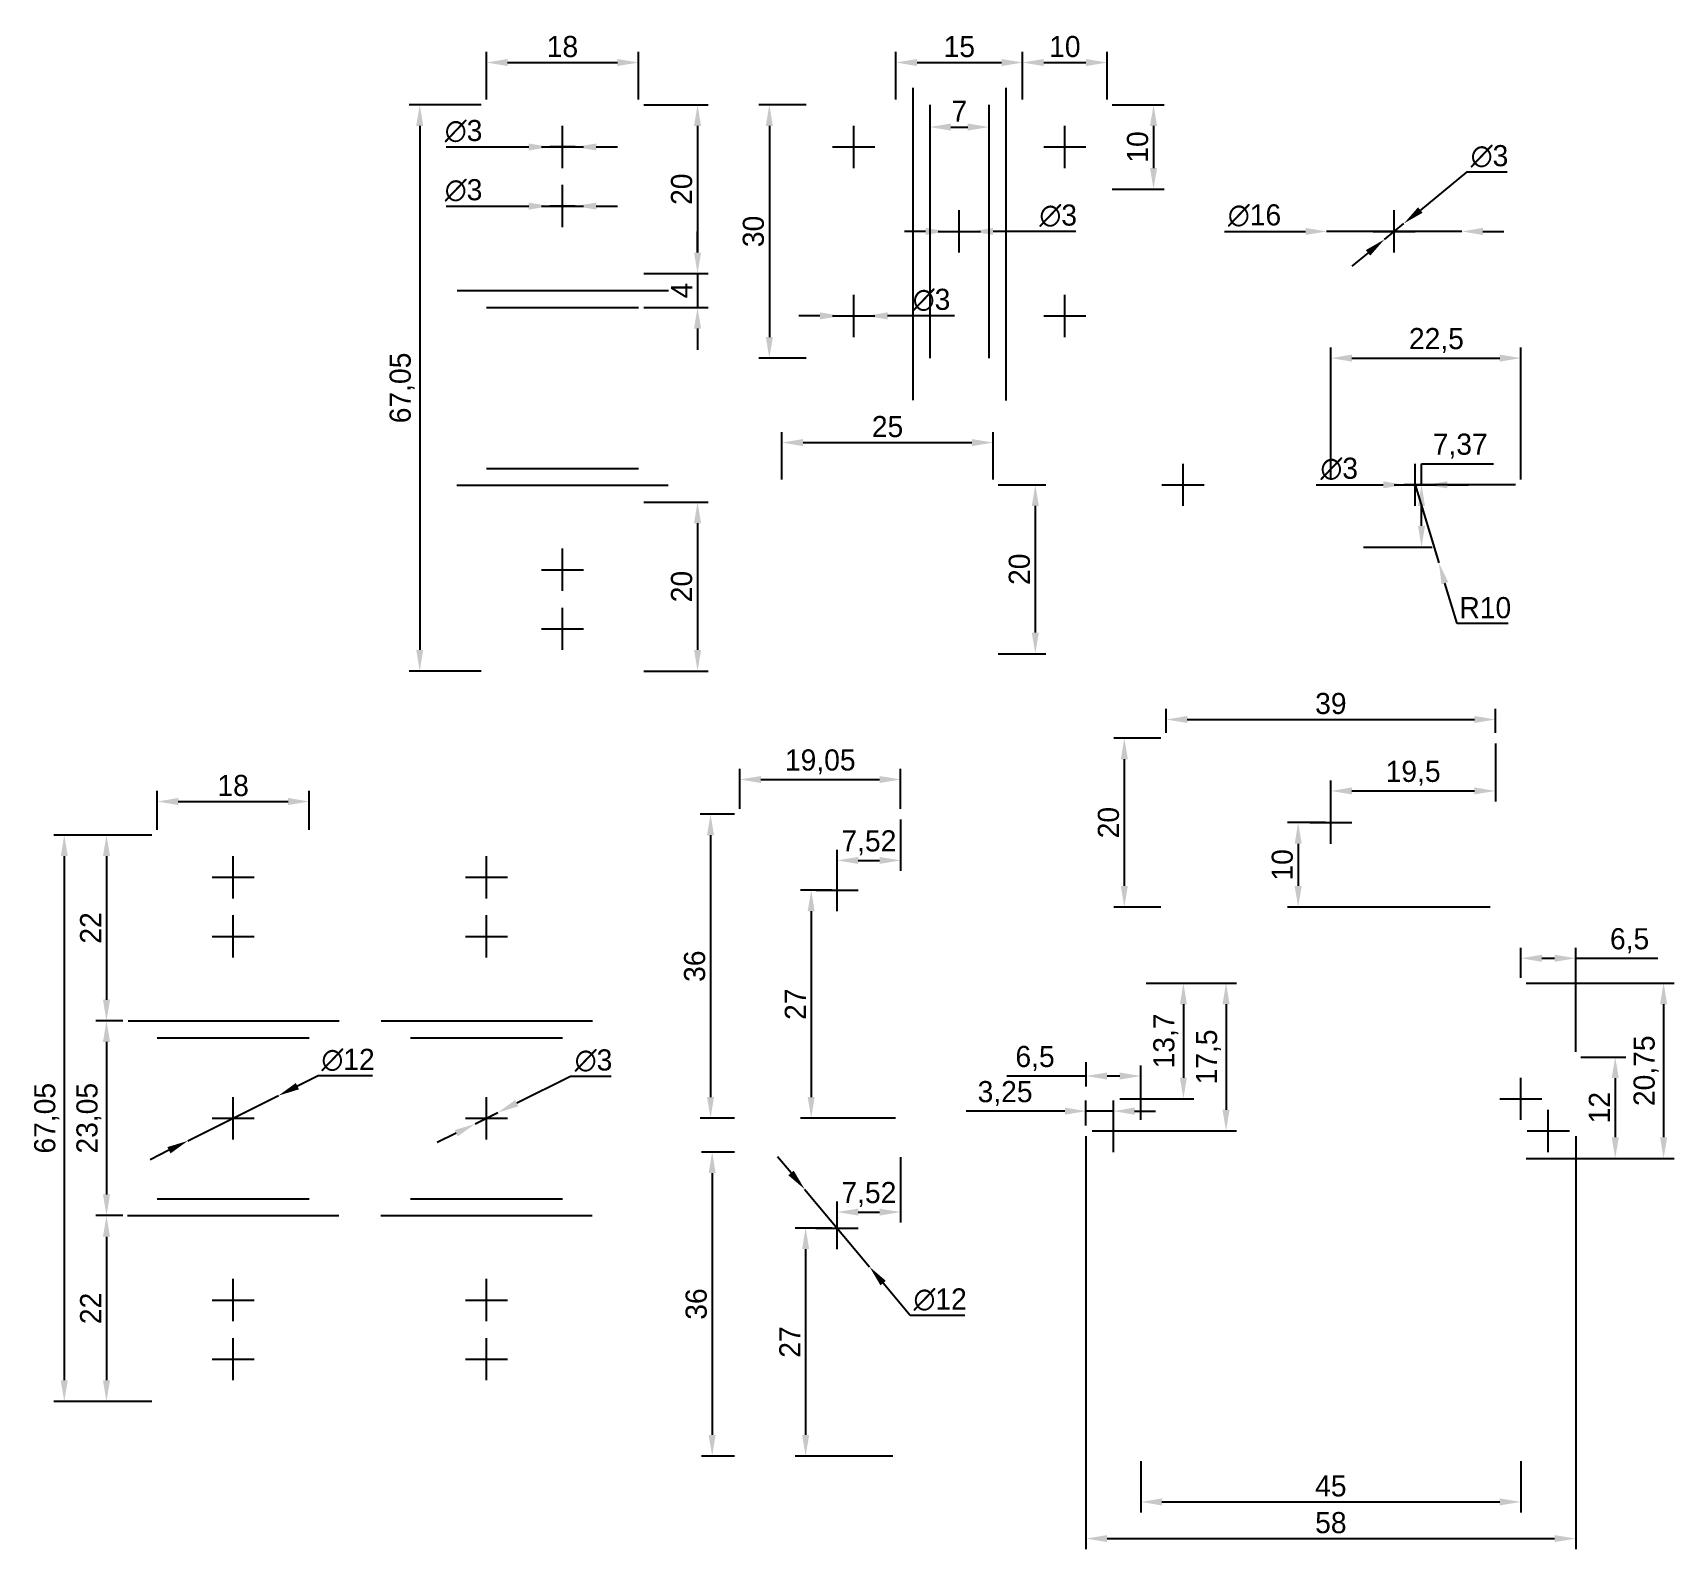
# Model space of a CAD drawing. Header units: millimetres. Extents: x 41 to 236, y 44 to 224.
import ezdxf

# ---------------------------------------------------------------- set-up
doc = ezdxf.new("R2010")
doc.units = ezdxf.units.MM
doc.layers.add('Dimention', color=253, linetype='Continuous')
doc.dimstyles.new('ISO-25', dxfattribs={"dimtxt": 2.5, "dimasz": 2.5, "dimexe": 1.25, "dimexo": 0.625, "dimtad": 1, "dimtoh": 1, "dimtxsty": 'Standard', "dimcen": 2.5, "dimadec": 0, "dimazin": 0, "dimtfac": 1, "dimtmove": 0, "dimatfit": 3, "dimfxl": 0, "dimarcsym": 0})

# ---------------------------------------------------------------- blocks, each defined once
blk = doc.blocks.new('*D24')
at = {"layer": 'Defpoints', "color": 0}
for p in [(158.5, 220), (143.5, 215), (158.5, 215)]:
    blk.add_point(p, dxfattribs=at)
at = {"layer": 'Dimention', "color": 0, "lineweight": -2}
for p, q in [((143.5, 215.62), (143.5, 221.25)), ((146, 220), (156, 220)), ((158.5, 215.62), (158.5, 221.25))]:
    blk.add_line(p, q, dxfattribs=at)
at = {"layer": 'Dimention', "color": 0}
for points in [[(146, 220.42), (146, 219.58), (143.5, 220)], [(156, 220.42), (156, 219.58), (158.5, 220)]]:
    blk.add_solid(points, dxfattribs=at)
at = {"layer": 'Dimention', "color": 0, "insert": (151, 221.88), "char_height": 2.5, "attachment_point": 5}
blk.add_mtext('15', dxfattribs=at)
blk = doc.blocks.new('*D25')
at = {"layer": 'Defpoints', "color": 0}
for p in [(168.5, 220), (158.5, 215), (168.5, 215)]:
    blk.add_point(p, dxfattribs=at)
at = {"layer": 'Dimention', "color": 0, "lineweight": -2}
for p, q in [((158.5, 215.62), (158.5, 221.25)), ((161, 220), (166, 220)), ((168.5, 215.62), (168.5, 221.25))]:
    blk.add_line(p, q, dxfattribs=at)
at = {"layer": 'Dimention', "color": 0}
for points in [[(161, 220.42), (161, 219.58), (158.5, 220)], [(166, 220.42), (166, 219.58), (168.5, 220)]]:
    blk.add_solid(points, dxfattribs=at)
at = {"layer": 'Dimention', "color": 0, "insert": (163.5, 221.88), "char_height": 2.5, "attachment_point": 5}
blk.add_mtext('10', dxfattribs=at)
blk = doc.blocks.new('*D26')
at = {"layer": 'Defpoints', "color": 0}
for p in [(168.5, 215), (168.5, 205), (174, 205)]:
    blk.add_point(p, dxfattribs=at)
at = {"layer": 'Dimention', "color": 0, "lineweight": -2}
for p, q in [((169.12, 215), (175.25, 215)), ((174, 212.5), (174, 207.5)), ((169.12, 205), (175.25, 205))]:
    blk.add_line(p, q, dxfattribs=at)
at = {"layer": 'Dimention', "color": 0}
for points in [[(173.58, 212.5), (174.42, 212.5), (174, 215)], [(173.58, 207.5), (174.42, 207.5), (174, 205)]]:
    blk.add_solid(points, dxfattribs=at)
at = {"layer": 'Dimention', "color": 0, "insert": (172.12, 210), "char_height": 2.5, "attachment_point": 5, "rotation": 90}
blk.add_mtext('10', dxfattribs=at)
blk = doc.blocks.new('*D27')
at = {"layer": 'Defpoints', "color": 0}
for p in [(149.5, 200), (152.5, 200)]:
    blk.add_point(p, dxfattribs=at)
at = {"layer": 'Dimention', "color": 0, "lineweight": -2}
for p, q in [((147, 200.01), (144.5, 200.01)), ((149.5, 200), (152.5, 200)), ((160, 199.99), (155, 199.99)), ((164.79, 199.99), (160, 199.99))]:
    blk.add_line(p, q, dxfattribs=at)
at = {"layer": 'Dimention', "color": 0}
for points in [[(147, 200.42), (147, 199.59), (149.5, 200)], [(155, 200.41), (155, 199.58), (152.5, 200)]]:
    blk.add_solid(points, dxfattribs=at)
at = {"layer": 'Dimention', "color": 0, "insert": (162.71, 201.86), "char_height": 2.5, "attachment_point": 5}
blk.add_mtext('∅3', dxfattribs=at)
blk = doc.blocks.new('*D29')
at = {"layer": 'Defpoints', "color": 0}
for p in [(155, 175), (130, 170), (155, 170)]:
    blk.add_point(p, dxfattribs=at)
at = {"layer": 'Dimention', "color": 0, "lineweight": -2}
for p, q in [((130, 170.62), (130, 176.25)), ((132.5, 175), (152.5, 175)), ((155, 170.62), (155, 176.25))]:
    blk.add_line(p, q, dxfattribs=at)
at = {"layer": 'Dimention', "color": 0}
for points in [[(132.5, 175.42), (132.5, 174.58), (130, 175)], [(152.5, 175.42), (152.5, 174.58), (155, 175)]]:
    blk.add_solid(points, dxfattribs=at)
at = {"layer": 'Dimention', "color": 0, "insert": (142.5, 176.88), "char_height": 2.5, "attachment_point": 5}
blk.add_mtext('25', dxfattribs=at)
blk = doc.blocks.new('*D30')
at = {"layer": 'Defpoints', "color": 0}
for p in [(155, 170), (155, 150), (160, 150)]:
    blk.add_point(p, dxfattribs=at)
at = {"layer": 'Dimention', "color": 0, "lineweight": -2}
for p, q in [((155.62, 170), (161.25, 170)), ((160, 167.5), (160, 152.5)), ((155.62, 150), (161.25, 150))]:
    blk.add_line(p, q, dxfattribs=at)
at = {"layer": 'Dimention', "color": 0}
for points in [[(159.58, 167.5), (160.42, 167.5), (160, 170)], [(159.58, 152.5), (160.42, 152.5), (160, 150)]]:
    blk.add_solid(points, dxfattribs=at)
at = {"layer": 'Dimention', "color": 0, "insert": (158.12, 160), "char_height": 2.5, "attachment_point": 5, "rotation": 90}
blk.add_mtext('20', dxfattribs=at)
blk = doc.blocks.new('*D31')
at = {"layer": 'Defpoints', "color": 0}
for p in [(205, 170, 3), (207.79, 160.75, 0.43)]:
    blk.add_point(p, dxfattribs=at)
at = {"layer": 'Dimention', "color": 0, "lineweight": -2}
for p, q in [((205, 170), (207.79, 160.75)), ((209.96, 153.57), (208.51, 158.35)), ((216, 153.57), (209.96, 153.57))]:
    blk.add_line(p, q, dxfattribs=at)
at = {"layer": 'Dimention', "color": 0}
blk.add_solid([(208.91, 158.47), (208.11, 158.23), (207.79, 160.75)], dxfattribs=at)
at = {"layer": 'Dimention', "color": 0, "insert": (213.29, 155.44), "char_height": 2.5, "attachment_point": 5}
blk.add_mtext('R10', dxfattribs=at)
blk = doc.blocks.new('*D32')
at = {"layer": 'Defpoints', "color": 0}
for p in [(203.7, 170, 2.26), (206.3, 170, 3.74)]:
    blk.add_point(p, dxfattribs=at)
at = {"layer": 'Dimention', "color": 0, "lineweight": -2}
for p, q in [((193.28, 170), (201.2, 170)), ((206.3, 170), (203.7, 170)), ((208.8, 170), (211.3, 170))]:
    blk.add_line(p, q, dxfattribs=at)
at = {"layer": 'Dimention', "color": 0}
for points in [[(201.2, 170.42), (201.2, 169.58), (203.7, 170)], [(208.8, 170.42), (208.8, 169.58), (206.3, 170)]]:
    blk.add_solid(points, dxfattribs=at)
at = {"layer": 'Dimention', "color": 0, "insert": (195.99, 171.88), "char_height": 2.5, "attachment_point": 5}
blk.add_mtext('∅3', dxfattribs=at)
blk = doc.blocks.new('*D33')
at = {"layer": 'Defpoints', "color": 0}
for p in [(217.5, 185), (195, 170), (217.5, 170)]:
    blk.add_point(p, dxfattribs=at)
at = {"layer": 'Dimention', "color": 0, "lineweight": -2}
for p, q in [((195, 170.62), (195, 186.25)), ((197.5, 185), (215, 185)), ((217.5, 170.62), (217.5, 186.25))]:
    blk.add_line(p, q, dxfattribs=at)
at = {"layer": 'Dimention', "color": 0}
for points in [[(197.5, 185.42), (197.5, 184.58), (195, 185)], [(215, 185.42), (215, 184.58), (217.5, 185)]]:
    blk.add_solid(points, dxfattribs=at)
at = {"layer": 'Dimention', "color": 0, "insert": (207.5, 187.08), "char_height": 2.5, "attachment_point": 5}
blk.add_mtext('22,5', dxfattribs=at)
blk = doc.blocks.new('*D34')
at = {"layer": 'Defpoints', "color": 0}
for p in [(205.74, 170), (217.5, 170, 5), (198.24, 162.63)]:
    blk.add_point(p, dxfattribs=at)
at = {"layer": 'Dimention', "color": 0, "lineweight": -2}
for p, q in [((205.74, 170), (205.74, 172.5)), ((205.74, 172.5), (214.28, 172.5)), ((216.88, 170), (204.49, 170)), ((205.74, 165.13), (205.74, 167.5)), ((198.86, 162.63), (206.99, 162.63))]:
    blk.add_line(p, q, dxfattribs=at)
at = {"layer": 'Dimention', "color": 0}
for points in [[(205.32, 167.5), (206.15, 167.5), (205.74, 170)], [(205.32, 165.13), (206.15, 165.13), (205.74, 162.63)]]:
    blk.add_solid(points, dxfattribs=at)
at = {"layer": 'Dimention', "color": 0, "insert": (210.32, 174.58), "char_height": 2.5, "attachment_point": 5}
blk.add_mtext('7,37', dxfattribs=at)
blk = doc.blocks.new('*D35')
at = {"layer": 'Defpoints', "color": 0}
for p in [(133.5, 215), (128.5, 185), (133.5, 185)]:
    blk.add_point(p, dxfattribs=at)
at = {"layer": 'Dimention', "color": 0, "lineweight": -2}
for p, q in [((132.88, 215), (127.25, 215)), ((128.5, 212.5), (128.5, 187.5)), ((132.88, 185), (127.25, 185))]:
    blk.add_line(p, q, dxfattribs=at)
at = {"layer": 'Dimention', "color": 0}
for points in [[(128.08, 212.5), (128.92, 212.5), (128.5, 215)], [(128.08, 187.5), (128.92, 187.5), (128.5, 185)]]:
    blk.add_solid(points, dxfattribs=at)
at = {"layer": 'Dimention', "color": 0, "insert": (126.62, 200), "char_height": 2.5, "attachment_point": 5, "rotation": 90}
blk.add_mtext('30', dxfattribs=at)
blk = doc.blocks.new('*D36')
at = {"layer": 'Defpoints', "color": 0}
for p in [(137, 190, 3), (140, 190, 3)]:
    blk.add_point(p, dxfattribs=at)
at = {"layer": 'Dimention', "color": 0, "lineweight": -2}
for p, q in [((134.5, 190), (132, 190)), ((137, 190), (140, 190)), ((150.42, 190), (142.5, 190))]:
    blk.add_line(p, q, dxfattribs=at)
at = {"layer": 'Dimention', "color": 0}
for points in [[(134.5, 190.42), (134.5, 189.58), (137, 190)], [(142.5, 190.42), (142.5, 189.58), (140, 190)]]:
    blk.add_solid(points, dxfattribs=at)
at = {"layer": 'Dimention', "color": 0, "insert": (147.71, 191.88), "char_height": 2.5, "attachment_point": 5}
blk.add_mtext('∅3', dxfattribs=at)
blk = doc.blocks.new('*D38')
at = {"layer": 'Defpoints', "color": 0}
for p in [(113, 220), (95, 215), (113, 215)]:
    blk.add_point(p, dxfattribs=at)
at = {"layer": 'Dimention', "color": 0, "lineweight": -2}
for p, q in [((95, 215.62), (95, 221.25)), ((97.5, 220), (110.5, 220)), ((113, 215.62), (113, 221.25))]:
    blk.add_line(p, q, dxfattribs=at)
at = {"layer": 'Dimention', "color": 0}
for points in [[(97.5, 220.42), (97.5, 219.58), (95, 220)], [(110.5, 220.42), (110.5, 219.58), (113, 220)]]:
    blk.add_solid(points, dxfattribs=at)
at = {"layer": 'Dimention', "color": 0, "insert": (104, 221.88), "char_height": 2.5, "attachment_point": 5}
blk.add_mtext('18', dxfattribs=at)
blk = doc.blocks.new('*D39')
at = {"layer": 'Defpoints', "color": 0}
for p in [(113, 215), (113, 195), (120, 195)]:
    blk.add_point(p, dxfattribs=at)
at = {"layer": 'Dimention', "color": 0, "lineweight": -2}
for p, q in [((113.62, 215), (121.25, 215)), ((120, 212.5), (120, 197.5)), ((113.62, 195), (121.25, 195))]:
    blk.add_line(p, q, dxfattribs=at)
at = {"layer": 'Dimention', "color": 0}
for points in [[(119.58, 212.5), (120.42, 212.5), (120, 215)], [(119.58, 197.5), (120.42, 197.5), (120, 195)]]:
    blk.add_solid(points, dxfattribs=at)
at = {"layer": 'Dimention', "color": 0, "insert": (118.12, 205), "char_height": 2.5, "attachment_point": 5, "rotation": 90}
blk.add_mtext('20', dxfattribs=at)
blk = doc.blocks.new('*D40')
at = {"layer": 'Defpoints', "color": 0}
for p in [(113, 167.95), (113, 147.95), (120, 147.95)]:
    blk.add_point(p, dxfattribs=at)
at = {"layer": 'Dimention', "color": 0, "lineweight": -2}
for p, q in [((113.62, 167.95), (121.25, 167.95)), ((120, 165.45), (120, 150.45)), ((113.62, 147.95), (121.25, 147.95))]:
    blk.add_line(p, q, dxfattribs=at)
at = {"layer": 'Dimention', "color": 0}
for points in [[(119.58, 165.45), (120.42, 165.45), (120, 167.95)], [(119.58, 150.45), (120.42, 150.45), (120, 147.95)]]:
    blk.add_solid(points, dxfattribs=at)
at = {"layer": 'Dimention', "color": 0, "insert": (118.12, 157.95), "char_height": 2.5, "attachment_point": 5, "rotation": 90}
blk.add_mtext('20', dxfattribs=at)
blk = doc.blocks.new('*D42')
at = {"layer": 'Defpoints', "color": 0}
for p in [(102.5, 210), (105.5, 210)]:
    blk.add_point(p, dxfattribs=at)
at = {"layer": 'Dimention', "color": 0, "lineweight": -2}
for p, q in [((90.21, 210), (95, 210)), ((95, 210), (100, 210)), ((105.5, 210), (102.5, 210)), ((108, 210), (110.5, 210))]:
    blk.add_line(p, q, dxfattribs=at)
at = {"layer": 'Dimention', "color": 0}
for points in [[(100, 210.41), (100, 209.58), (102.5, 210)], [(108, 210.42), (108, 209.59), (105.5, 210)]]:
    blk.add_solid(points, dxfattribs=at)
at = {"layer": 'Dimention', "color": 0, "insert": (92.29, 211.87), "char_height": 2.5, "attachment_point": 5}
blk.add_mtext('∅3', dxfattribs=at)
blk = doc.blocks.new('*D43')
at = {"layer": 'Defpoints', "color": 0}
for p in [(102.5, 203), (105.5, 203)]:
    blk.add_point(p, dxfattribs=at)
at = {"layer": 'Dimention', "color": 0, "lineweight": -2}
for p, q in [((90.21, 202.99), (95, 202.99)), ((95, 202.99), (100, 202.99)), ((105.5, 203), (102.5, 203)), ((108, 203.01), (110.5, 203.01))]:
    blk.add_line(p, q, dxfattribs=at)
at = {"layer": 'Dimention', "color": 0}
for points in [[(100, 203.41), (100, 202.58), (102.5, 203)], [(108, 203.42), (108, 202.59), (105.5, 203)]]:
    blk.add_solid(points, dxfattribs=at)
at = {"layer": 'Dimention', "color": 0, "insert": (92.29, 204.86), "char_height": 2.5, "attachment_point": 5}
blk.add_mtext('∅3', dxfattribs=at)
blk = doc.blocks.new('*D44')
at = {"layer": 'Defpoints', "color": 0}
for p in [(113, 195), (113, 191), (120, 191)]:
    blk.add_point(p, dxfattribs=at)
at = {"layer": 'Dimention', "color": 0, "lineweight": -2}
for p, q in [((120, 197.5), (120, 200)), ((113.62, 195), (121.25, 195)), ((120, 195), (120, 191)), ((113.62, 191), (121.25, 191)), ((120, 188.5), (120, 186))]:
    blk.add_line(p, q, dxfattribs=at)
at = {"layer": 'Dimention', "color": 0}
for points in [[(119.58, 197.5), (120.42, 197.5), (120, 195)], [(119.58, 188.5), (120.42, 188.5), (120, 191)]]:
    blk.add_solid(points, dxfattribs=at)
at = {"layer": 'Dimention', "color": 0, "insert": (118.12, 193), "char_height": 2.5, "attachment_point": 5, "rotation": 90}
blk.add_mtext('4', dxfattribs=at)
blk = doc.blocks.new('*D45')
at = {"layer": 'Defpoints', "color": 0}
for p in [(147.5, 215.01), (154.5, 214.99), (154.5, 212.36)]:
    blk.add_point(p, dxfattribs=at)
at = {"layer": 'Dimention', "color": 0, "lineweight": -2}
for p, q in [((147.5, 214.38), (147.5, 211.11)), ((154.5, 214.37), (154.5, 211.11)), ((150, 212.36), (152, 212.36))]:
    blk.add_line(p, q, dxfattribs=at)
at = {"layer": 'Dimention', "color": 0}
for points in [[(150, 212.78), (150, 211.94), (147.5, 212.36)], [(152, 212.78), (152, 211.94), (154.5, 212.36)]]:
    blk.add_solid(points, dxfattribs=at)
at = {"layer": 'Dimention', "color": 0, "insert": (151, 214.23), "char_height": 2.5, "attachment_point": 5}
blk.add_mtext('7', dxfattribs=at)
blk = doc.blocks.new('*D81')
at = {"layer": 'Defpoints', "color": 0}
for p in [(194.5, 200, 3), (210.5, 200, 3)]:
    blk.add_point(p, dxfattribs=at)
at = {"layer": 'Dimention', "color": 0, "lineweight": -2}
for p, q in [((182.42, 200), (192, 200)), ((210.5, 200), (194.5, 200)), ((213, 200), (215.5, 200))]:
    blk.add_line(p, q, dxfattribs=at)
at = {"layer": 'Dimention', "color": 0}
for points in [[(192, 200.42), (192, 199.58), (194.5, 200)], [(213, 200.42), (213, 199.58), (210.5, 200)]]:
    blk.add_solid(points, dxfattribs=at)
at = {"layer": 'Dimention', "color": 0, "insert": (185.96, 201.88), "char_height": 2.5, "attachment_point": 5}
blk.add_mtext('∅16', dxfattribs=at)
blk = doc.blocks.new('*D82')
at = {"layer": 'Defpoints', "color": 0}
for p in [(203.66, 200.95), (201.34, 199.05)]:
    blk.add_point(p, dxfattribs=at)
at = {"layer": 'Dimention', "color": 0, "lineweight": -2}
for p, q in [((211.08, 207.02), (205.6, 202.53)), ((215.87, 207.02), (211.08, 207.02)), ((201.34, 199.05), (203.66, 200.95)), ((199.4, 197.47), (197.47, 195.88))]:
    blk.add_line(p, q, dxfattribs=at)
at = {"layer": 'Dimention', "color": 0}
for points in [[(205.33, 202.86), (205.86, 202.21), (203.66, 200.95)], [(199.14, 197.79), (199.67, 197.14), (201.34, 199.05)]]:
    blk.add_solid(points, dxfattribs=at)
at = {"layer": 'Dimention', "color": 0, "insert": (213.79, 208.89), "char_height": 2.5, "attachment_point": 5}
blk.add_mtext('∅3', dxfattribs=at)
blk = doc.blocks.new('*D83')
at = {"layer": 'Defpoints', "color": 0}
for p in [(125, 131), (121.54, 95), (125, 95)]:
    blk.add_point(p, dxfattribs=at)
at = {"layer": 'Dimention', "color": 0, "lineweight": -2}
for p, q in [((124.38, 131), (120.29, 131)), ((121.54, 128.5), (121.54, 97.5)), ((124.38, 95), (120.29, 95))]:
    blk.add_line(p, q, dxfattribs=at)
at = {"layer": 'Dimention', "color": 0}
for points in [[(121.12, 128.5), (121.95, 128.5), (121.54, 131)], [(121.12, 97.5), (121.95, 97.5), (121.54, 95)]]:
    blk.add_solid(points, dxfattribs=at)
at = {"layer": 'Dimention', "color": 0, "insert": (119.66, 113), "char_height": 2.5, "attachment_point": 5, "rotation": 90}
blk.add_mtext('36', dxfattribs=at)
blk = doc.blocks.new('*D84')
at = {"layer": 'Defpoints', "color": 0}
for p in [(144.05, 135.11), (125, 131), (144.05, 131)]:
    blk.add_point(p, dxfattribs=at)
at = {"layer": 'Dimention', "color": 0, "lineweight": -2}
for p, q in [((125, 131.62), (125, 136.36)), ((144.05, 131.62), (144.05, 136.36)), ((127.5, 135.11), (141.55, 135.11))]:
    blk.add_line(p, q, dxfattribs=at)
at = {"layer": 'Dimention', "color": 0}
for points in [[(127.5, 135.52), (127.5, 134.69), (125, 135.11)], [(141.55, 135.52), (141.55, 134.69), (144.05, 135.11)]]:
    blk.add_solid(points, dxfattribs=at)
at = {"layer": 'Dimention', "color": 0, "insert": (134.53, 137.19), "char_height": 2.5, "attachment_point": 5}
blk.add_mtext('19,05', dxfattribs=at)
blk = doc.blocks.new('*D85')
at = {"layer": 'Defpoints', "color": 0}
for p in [(144.05, 131), (144.05, 125.53), (136.53, 122)]:
    blk.add_point(p, dxfattribs=at)
at = {"layer": 'Dimention', "color": 0, "lineweight": -2}
for p, q in [((144.05, 130.37), (144.05, 124.28)), ((136.53, 122.62), (136.53, 126.78)), ((139.03, 125.53), (141.55, 125.53))]:
    blk.add_line(p, q, dxfattribs=at)
at = {"layer": 'Dimention', "color": 0}
for points in [[(139.03, 125.94), (139.03, 125.11), (136.53, 125.53)], [(141.55, 125.94), (141.55, 125.11), (144.05, 125.53)]]:
    blk.add_solid(points, dxfattribs=at)
at = {"layer": 'Dimention', "color": 0, "insert": (140.29, 127.61), "char_height": 2.5, "attachment_point": 5}
blk.add_mtext('7,52', dxfattribs=at)
blk = doc.blocks.new('*D86')
at = {"layer": 'Defpoints', "color": 0}
for p in [(136.53, 122), (133.46, 95), (144.05, 95)]:
    blk.add_point(p, dxfattribs=at)
at = {"layer": 'Dimention', "color": 0, "lineweight": -2}
for p, q in [((135.9, 122), (132.21, 122)), ((133.46, 119.5), (133.46, 97.5)), ((143.43, 95), (132.21, 95))]:
    blk.add_line(p, q, dxfattribs=at)
at = {"layer": 'Dimention', "color": 0}
for points in [[(133.04, 119.5), (133.87, 119.5), (133.46, 122)], [(133.04, 97.5), (133.87, 97.5), (133.46, 95)]]:
    blk.add_solid(points, dxfattribs=at)
at = {"layer": 'Dimention', "color": 0, "insert": (131.58, 108.5), "char_height": 2.5, "attachment_point": 5, "rotation": 90}
blk.add_mtext('27', dxfattribs=at)
blk = doc.blocks.new('*D87')
at = {"layer": 'Defpoints', "color": 0}
for p in [(125, 91), (121.73, 55), (125, 55)]:
    blk.add_point(p, dxfattribs=at)
at = {"layer": 'Dimention', "color": 0, "lineweight": -2}
for p, q in [((124.38, 91), (120.48, 91)), ((121.73, 88.5), (121.73, 57.5)), ((124.38, 55), (120.48, 55))]:
    blk.add_line(p, q, dxfattribs=at)
at = {"layer": 'Dimention', "color": 0}
for points in [[(121.31, 88.5), (122.14, 88.5), (121.73, 91)], [(121.31, 57.5), (122.14, 57.5), (121.73, 55)]]:
    blk.add_solid(points, dxfattribs=at)
at = {"layer": 'Dimention', "color": 0, "insert": (119.85, 73), "char_height": 2.5, "attachment_point": 5, "rotation": 90}
blk.add_mtext('36', dxfattribs=at)
blk = doc.blocks.new('*D89')
at = {"layer": 'Defpoints', "color": 0}
for p in [(144.05, 91), (144.05, 83.89), (136.53, 82)]:
    blk.add_point(p, dxfattribs=at)
at = {"layer": 'Dimention', "color": 0, "lineweight": -2}
for p, q in [((144.05, 90.38), (144.05, 82.64)), ((136.53, 82.62), (136.53, 85.14)), ((139.03, 83.89), (141.55, 83.89))]:
    blk.add_line(p, q, dxfattribs=at)
at = {"layer": 'Dimention', "color": 0}
for points in [[(139.03, 84.3), (139.03, 83.47), (136.53, 83.89)], [(141.55, 84.3), (141.55, 83.47), (144.05, 83.89)]]:
    blk.add_solid(points, dxfattribs=at)
at = {"layer": 'Dimention', "color": 0, "insert": (140.29, 85.97), "char_height": 2.5, "attachment_point": 5}
blk.add_mtext('7,52', dxfattribs=at)
blk = doc.blocks.new('*D90')
at = {"layer": 'Defpoints', "color": 0}
for p in [(136.53, 82), (132.8, 55), (143.76, 55)]:
    blk.add_point(p, dxfattribs=at)
at = {"layer": 'Dimention', "color": 0, "lineweight": -2}
for p, q in [((135.9, 82), (131.55, 82)), ((132.8, 79.5), (132.8, 57.5)), ((143.13, 55), (131.55, 55))]:
    blk.add_line(p, q, dxfattribs=at)
at = {"layer": 'Dimention', "color": 0}
for points in [[(132.38, 79.5), (133.22, 79.5), (132.8, 82)], [(132.38, 57.5), (133.22, 57.5), (132.8, 55)]]:
    blk.add_solid(points, dxfattribs=at)
at = {"layer": 'Dimention', "color": 0, "insert": (130.93, 68.5), "char_height": 2.5, "attachment_point": 5, "rotation": 90}
blk.add_mtext('27', dxfattribs=at)
blk = doc.blocks.new('*D91')
at = {"layer": 'Defpoints', "color": 0}
for p in [(175.5, 140), (170.54, 120), (175.5, 120)]:
    blk.add_point(p, dxfattribs=at)
at = {"layer": 'Dimention', "color": 0, "lineweight": -2}
for p, q in [((174.88, 140), (169.29, 140)), ((170.54, 137.5), (170.54, 122.5)), ((174.88, 120), (169.29, 120))]:
    blk.add_line(p, q, dxfattribs=at)
at = {"layer": 'Dimention', "color": 0}
for points in [[(170.12, 137.5), (170.96, 137.5), (170.54, 140)], [(170.12, 122.5), (170.96, 122.5), (170.54, 120)]]:
    blk.add_solid(points, dxfattribs=at)
at = {"layer": 'Dimention', "color": 0, "insert": (168.67, 130), "char_height": 2.5, "attachment_point": 5, "rotation": 90}
blk.add_mtext('20', dxfattribs=at)
blk = doc.blocks.new('*D92')
at = {"layer": 'Defpoints', "color": 0}
for p in [(214.5, 142.21), (175.5, 140), (214.5, 140)]:
    blk.add_point(p, dxfattribs=at)
at = {"layer": 'Dimention', "color": 0, "lineweight": -2}
for p, q in [((175.5, 140.62), (175.5, 143.46)), ((178, 142.21), (212, 142.21)), ((214.5, 140.62), (214.5, 143.46))]:
    blk.add_line(p, q, dxfattribs=at)
at = {"layer": 'Dimention', "color": 0}
for points in [[(178, 142.63), (178, 141.8), (175.5, 142.21)], [(212, 142.63), (212, 141.8), (214.5, 142.21)]]:
    blk.add_solid(points, dxfattribs=at)
at = {"layer": 'Dimention', "color": 0, "insert": (195, 144.09), "char_height": 2.5, "attachment_point": 5}
blk.add_mtext('39', dxfattribs=at)
blk = doc.blocks.new('*D93')
at = {"layer": 'Defpoints', "color": 0}
for p in [(214.5, 140), (214.5, 133.75), (195, 130)]:
    blk.add_point(p, dxfattribs=at)
at = {"layer": 'Dimention', "color": 0, "lineweight": -2}
for p, q in [((214.5, 139.38), (214.5, 132.5)), ((195, 130.62), (195, 135)), ((197.5, 133.75), (212, 133.75))]:
    blk.add_line(p, q, dxfattribs=at)
at = {"layer": 'Dimention', "color": 0}
for points in [[(197.5, 134.17), (197.5, 133.34), (195, 133.75)], [(212, 134.17), (212, 133.34), (214.5, 133.75)]]:
    blk.add_solid(points, dxfattribs=at)
at = {"layer": 'Dimention', "color": 0, "insert": (204.75, 135.84), "char_height": 2.5, "attachment_point": 5}
blk.add_mtext('19,5', dxfattribs=at)
blk = doc.blocks.new('*D94')
at = {"layer": 'Defpoints', "color": 0}
for p in [(195, 130), (191.13, 120), (214.5, 120)]:
    blk.add_point(p, dxfattribs=at)
at = {"layer": 'Dimention', "color": 0, "lineweight": -2}
for p, q in [((194.38, 130), (189.88, 130)), ((191.13, 127.5), (191.13, 122.5)), ((213.88, 120), (189.88, 120))]:
    blk.add_line(p, q, dxfattribs=at)
at = {"layer": 'Dimention', "color": 0}
for points in [[(190.71, 127.5), (191.55, 127.5), (191.13, 130)], [(190.71, 122.5), (191.55, 122.5), (191.13, 120)]]:
    blk.add_solid(points, dxfattribs=at)
at = {"layer": 'Dimention', "color": 0, "insert": (189.26, 125), "char_height": 2.5, "attachment_point": 5, "rotation": 90}
blk.add_mtext('10', dxfattribs=at)
blk = doc.blocks.new('*D95')
at = {"layer": 'Defpoints', "color": 0}
for p in [(166, 93.5), (224, 93.5), (224, 45.23)]:
    blk.add_point(p, dxfattribs=at)
at = {"layer": 'Dimention', "color": 0, "lineweight": -2}
for p, q in [((166, 92.88), (166, 43.98)), ((224, 92.88), (224, 43.98)), ((168.5, 45.23), (221.5, 45.23))]:
    blk.add_line(p, q, dxfattribs=at)
at = {"layer": 'Dimention', "color": 0}
for points in [[(168.5, 45.64), (168.5, 44.81), (166, 45.23)], [(221.5, 45.64), (221.5, 44.81), (224, 45.23)]]:
    blk.add_solid(points, dxfattribs=at)
at = {"layer": 'Dimention', "color": 0, "insert": (195, 47.1), "char_height": 2.5, "attachment_point": 5}
blk.add_mtext('58', dxfattribs=at)
blk = doc.blocks.new('*D96')
at = {"layer": 'Defpoints', "color": 0}
for p in [(172.5, 55), (217.5, 55), (217.5, 49.57)]:
    blk.add_point(p, dxfattribs=at)
at = {"layer": 'Dimention', "color": 0, "lineweight": -2}
for p, q in [((172.5, 54.38), (172.5, 48.32)), ((217.5, 54.38), (217.5, 48.32)), ((175, 49.57), (215, 49.57))]:
    blk.add_line(p, q, dxfattribs=at)
at = {"layer": 'Dimention', "color": 0}
for points in [[(175, 49.99), (175, 49.15), (172.5, 49.57)], [(215, 49.99), (215, 49.15), (217.5, 49.57)]]:
    blk.add_solid(points, dxfattribs=at)
at = {"layer": 'Dimention', "color": 0, "insert": (195, 51.45), "char_height": 2.5, "attachment_point": 5}
blk.add_mtext('45', dxfattribs=at)
blk = doc.blocks.new('*D97')
at = {"layer": 'Defpoints', "color": 0}
for p in [(217.5, 111), (217.5, 90.25), (234.41, 90.25)]:
    blk.add_point(p, dxfattribs=at)
at = {"layer": 'Dimention', "color": 0, "lineweight": -2}
for p, q in [((218.12, 111), (235.66, 111)), ((234.41, 108.5), (234.41, 92.75)), ((218.12, 90.25), (235.66, 90.25))]:
    blk.add_line(p, q, dxfattribs=at)
at = {"layer": 'Dimention', "color": 0}
for points in [[(233.99, 108.5), (234.83, 108.5), (234.41, 111)], [(233.99, 92.75), (234.83, 92.75), (234.41, 90.25)]]:
    blk.add_solid(points, dxfattribs=at)
at = {"layer": 'Dimention', "color": 0, "insert": (232.33, 100.62), "char_height": 2.5, "attachment_point": 5, "rotation": 90}
blk.add_mtext('20,75', dxfattribs=at)
blk = doc.blocks.new('*D98')
at = {"layer": 'Defpoints', "color": 0}
for p in [(224, 102.25), (217.5, 90.25), (228.68, 90.25)]:
    blk.add_point(p, dxfattribs=at)
at = {"layer": 'Dimention', "color": 0, "lineweight": -2}
for p, q in [((224.62, 102.25), (229.93, 102.25)), ((228.68, 99.75), (228.68, 92.75)), ((218.12, 90.25), (229.93, 90.25))]:
    blk.add_line(p, q, dxfattribs=at)
at = {"layer": 'Dimention', "color": 0}
for points in [[(228.26, 99.75), (229.1, 99.75), (228.68, 102.25)], [(228.26, 92.75), (229.1, 92.75), (228.68, 90.25)]]:
    blk.add_solid(points, dxfattribs=at)
at = {"layer": 'Dimention', "color": 0, "insert": (226.8, 96.25), "char_height": 2.5, "attachment_point": 5, "rotation": 90}
blk.add_mtext('12', dxfattribs=at)
blk = doc.blocks.new('*D99')
at = {"layer": 'Defpoints', "color": 0}
for p in [(172.5, 111), (172.5, 97.3), (177.54, 97.3)]:
    blk.add_point(p, dxfattribs=at)
at = {"layer": 'Dimention', "color": 0, "lineweight": -2}
for p, q in [((173.12, 111), (178.79, 111)), ((177.54, 108.5), (177.54, 99.8)), ((173.12, 97.3), (178.79, 97.3))]:
    blk.add_line(p, q, dxfattribs=at)
at = {"layer": 'Dimention', "color": 0}
for points in [[(177.12, 108.5), (177.95, 108.5), (177.54, 111)], [(177.12, 99.8), (177.95, 99.8), (177.54, 97.3)]]:
    blk.add_solid(points, dxfattribs=at)
at = {"layer": 'Dimention', "color": 0, "insert": (175.45, 104.15), "char_height": 2.5, "attachment_point": 5, "rotation": 90}
blk.add_mtext('13,7', dxfattribs=at)
blk = doc.blocks.new('*D100')
at = {"layer": 'Defpoints', "color": 0}
for p in [(172.5, 111), (169.25, 93.5), (182.59, 93.5)]:
    blk.add_point(p, dxfattribs=at)
at = {"layer": 'Dimention', "color": 0, "lineweight": -2}
for p, q in [((173.12, 111), (183.84, 111)), ((182.59, 108.5), (182.59, 96)), ((169.88, 93.5), (183.84, 93.5))]:
    blk.add_line(p, q, dxfattribs=at)
at = {"layer": 'Dimention', "color": 0}
for points in [[(182.17, 108.5), (183.01, 108.5), (182.59, 111)], [(182.17, 96), (183.01, 96), (182.59, 93.5)]]:
    blk.add_solid(points, dxfattribs=at)
at = {"layer": 'Dimention', "color": 0, "insert": (180.51, 102.25), "char_height": 2.5, "attachment_point": 5, "rotation": 90}
blk.add_mtext('17,5', dxfattribs=at)
blk = doc.blocks.new('*D101')
at = {"layer": 'Defpoints', "color": 0}
for p in [(166, 102.25), (166, 100), (172.5, 97.3)]:
    blk.add_point(p, dxfattribs=at)
at = {"layer": 'Dimention', "color": 0, "lineweight": -2}
for p, q in [((166, 101.62), (166, 98.75)), ((172.5, 97.92), (172.5, 101.25)), ((166, 100), (156.63, 100)), ((170, 100), (168.5, 100))]:
    blk.add_line(p, q, dxfattribs=at)
at = {"layer": 'Dimention', "color": 0}
for points in [[(168.5, 100.41), (168.5, 99.58), (166, 100)], [(170, 100.41), (170, 99.58), (172.5, 100)]]:
    blk.add_solid(points, dxfattribs=at)
at = {"layer": 'Dimention', "color": 0, "insert": (159.97, 102.08), "char_height": 2.5, "attachment_point": 5}
blk.add_mtext('6,5', dxfattribs=at)
blk = doc.blocks.new('*D102')
at = {"layer": 'Defpoints', "color": 0}
for p in [(166, 95.84), (166, 93.5), (169.25, 93.5)]:
    blk.add_point(p, dxfattribs=at)
at = {"layer": 'Dimention', "color": 0, "lineweight": -2}
for p, q in [((163.5, 95.84), (151.83, 95.84)), ((166, 94.12), (166, 97.09)), ((169.25, 95.84), (166, 95.84)), ((169.25, 94.12), (169.25, 97.09)), ((171.75, 95.84), (174.25, 95.84))]:
    blk.add_line(p, q, dxfattribs=at)
at = {"layer": 'Dimention', "color": 0}
for points in [[(163.5, 96.26), (163.5, 95.42), (166, 95.84)], [(171.75, 96.26), (171.75, 95.42), (169.25, 95.84)]]:
    blk.add_solid(points, dxfattribs=at)
at = {"layer": 'Dimention', "color": 0, "insert": (156.42, 97.92), "char_height": 2.5, "attachment_point": 5}
blk.add_mtext('3,25', dxfattribs=at)
blk = doc.blocks.new('*D103')
at = {"layer": 'Defpoints', "color": 0}
for p in [(217.5, 113.94), (217.5, 111), (224, 102.25)]:
    blk.add_point(p, dxfattribs=at)
at = {"layer": 'Dimention', "color": 0, "lineweight": -2}
for p, q in [((217.5, 111.62), (217.5, 115.19)), ((224, 102.88), (224, 115.19)), ((220, 113.94), (221.5, 113.94)), ((224, 113.94), (233.71, 113.94))]:
    blk.add_line(p, q, dxfattribs=at)
at = {"layer": 'Dimention', "color": 0}
for points in [[(220, 114.36), (220, 113.52), (217.5, 113.94)], [(221.5, 114.36), (221.5, 113.52), (224, 113.94)]]:
    blk.add_solid(points, dxfattribs=at)
at = {"layer": 'Dimention', "color": 0, "insert": (230.38, 116.02), "char_height": 2.5, "attachment_point": 5}
blk.add_mtext('6,5', dxfattribs=at)
blk = doc.blocks.new('*D111')
at = {"layer": 'Defpoints', "color": 0}
for p in [(132.68, 86.6), (140.37, 77.4)]:
    blk.add_point(p, dxfattribs=at)
at = {"layer": 'Dimention', "color": 0, "lineweight": -2}
for p, q in [((131.07, 88.52), (129.47, 90.44)), ((132.68, 86.6), (140.37, 77.4)), ((145.18, 71.64), (141.98, 75.48)), ((151.64, 71.64), (145.18, 71.64))]:
    blk.add_line(p, q, dxfattribs=at)
at = {"layer": 'Dimention', "color": 0}
for points in [[(131.39, 88.79), (130.75, 88.25), (132.68, 86.6)], [(142.3, 75.75), (141.66, 75.21), (140.37, 77.4)]]:
    blk.add_solid(points, dxfattribs=at)
at = {"layer": 'Dimention', "color": 0, "insert": (148.73, 73.52), "char_height": 2.5, "attachment_point": 5}
blk.add_mtext('∅12', dxfattribs=at)
blk = doc.blocks.new('*D112')
at = {"layer": 'Defpoints', "color": 0}
for p in [(95, 215), (87.1, 147.95), (95, 147.95)]:
    blk.add_point(p, dxfattribs=at)
at = {"layer": 'Dimention', "color": 0, "lineweight": -2}
for p, q in [((94.38, 215), (85.85, 215)), ((87.1, 212.5), (87.1, 150.45)), ((94.38, 147.95), (85.85, 147.95))]:
    blk.add_line(p, q, dxfattribs=at)
at = {"layer": 'Dimention', "color": 0}
for points in [[(86.68, 212.5), (87.51, 212.5), (87.1, 215)], [(86.68, 150.45), (87.51, 150.45), (87.1, 147.95)]]:
    blk.add_solid(points, dxfattribs=at)
at = {"layer": 'Dimention', "color": 0, "insert": (85.01, 181.47), "char_height": 2.5, "attachment_point": 5, "rotation": 90}
blk.add_mtext('67,05', dxfattribs=at)
blk = doc.blocks.new('*D113')
at = {"layer": 'Defpoints', "color": 0}
for p in [(56, 128.53), (45, 61.47), (56, 61.47)]:
    blk.add_point(p, dxfattribs=at)
at = {"layer": 'Dimention', "color": 0, "lineweight": -2}
for p, q in [((55.38, 128.53), (43.75, 128.53)), ((45, 126.03), (45, 63.98)), ((55.38, 61.47), (43.75, 61.47))]:
    blk.add_line(p, q, dxfattribs=at)
at = {"layer": 'Dimention', "color": 0}
for points in [[(44.58, 126.03), (45.42, 126.03), (45, 128.53)], [(44.58, 63.98), (45.42, 63.98), (45, 61.47)]]:
    blk.add_solid(points, dxfattribs=at)
at = {"layer": 'Dimention', "color": 0, "insert": (42.92, 95), "char_height": 2.5, "attachment_point": 5, "rotation": 90}
blk.add_mtext('67,05', dxfattribs=at)
blk = doc.blocks.new('*D115')
at = {"layer": 'Defpoints', "color": 0}
for p in [(56, 128.53), (50, 106.53), (52.55, 106.53)]:
    blk.add_point(p, dxfattribs=at)
at = {"layer": 'Dimention', "color": 0, "lineweight": -2}
for p, q in [((55.38, 128.53), (48.75, 128.53)), ((50, 126.03), (50, 109.03)), ((51.92, 106.53), (48.75, 106.53))]:
    blk.add_line(p, q, dxfattribs=at)
at = {"layer": 'Dimention', "color": 0}
for points in [[(49.58, 126.03), (50.42, 126.03), (50, 128.53)], [(49.58, 109.03), (50.42, 109.03), (50, 106.53)]]:
    blk.add_solid(points, dxfattribs=at)
at = {"layer": 'Dimention', "color": 0, "insert": (48.12, 117.53), "char_height": 2.5, "attachment_point": 5, "rotation": 90}
blk.add_mtext('22', dxfattribs=at)
blk = doc.blocks.new('*D116')
at = {"layer": 'Defpoints', "color": 0}
for p in [(52.55, 106.53), (50, 83.47), (52.55, 83.47)]:
    blk.add_point(p, dxfattribs=at)
at = {"layer": 'Dimention', "color": 0, "lineweight": -2}
for p, q in [((51.92, 106.53), (48.75, 106.53)), ((50, 104.03), (50, 85.97)), ((51.92, 83.47), (48.75, 83.47))]:
    blk.add_line(p, q, dxfattribs=at)
at = {"layer": 'Dimention', "color": 0}
for points in [[(49.58, 104.03), (50.42, 104.03), (50, 106.53)], [(49.58, 85.97), (50.42, 85.97), (50, 83.47)]]:
    blk.add_solid(points, dxfattribs=at)
at = {"layer": 'Dimention', "color": 0, "insert": (47.92, 95), "char_height": 2.5, "attachment_point": 5, "rotation": 90}
blk.add_mtext('23,05', dxfattribs=at)
blk = doc.blocks.new('*D117')
at = {"layer": 'Defpoints', "color": 0}
for p in [(52.5, 83.47), (50, 61.47), (56, 61.47)]:
    blk.add_point(p, dxfattribs=at)
at = {"layer": 'Dimention', "color": 0, "lineweight": -2}
for p, q in [((51.88, 83.47), (48.75, 83.47)), ((50, 80.97), (50, 63.97)), ((55.38, 61.47), (48.75, 61.47))]:
    blk.add_line(p, q, dxfattribs=at)
at = {"layer": 'Dimention', "color": 0}
for points in [[(49.58, 80.97), (50.42, 80.97), (50, 83.47)], [(49.58, 63.97), (50.42, 63.97), (50, 61.47)]]:
    blk.add_solid(points, dxfattribs=at)
at = {"layer": 'Dimention', "color": 0, "insert": (48.12, 72.48), "char_height": 2.5, "attachment_point": 5, "rotation": 90}
blk.add_mtext('22', dxfattribs=at)
blk = doc.blocks.new('*D118')
at = {"layer": 'Defpoints', "color": 0}
for p in [(74, 132.5), (56, 128.53), (74, 128.53)]:
    blk.add_point(p, dxfattribs=at)
at = {"layer": 'Dimention', "color": 0, "lineweight": -2}
for p, q in [((56, 129.15), (56, 133.75)), ((58.5, 132.5), (71.5, 132.5)), ((74, 129.15), (74, 133.75))]:
    blk.add_line(p, q, dxfattribs=at)
at = {"layer": 'Dimention', "color": 0}
for points in [[(58.5, 132.92), (58.5, 132.08), (56, 132.5)], [(71.5, 132.92), (71.5, 132.08), (74, 132.5)]]:
    blk.add_solid(points, dxfattribs=at)
at = {"layer": 'Dimention', "color": 0, "insert": (65, 134.38), "char_height": 2.5, "attachment_point": 5}
blk.add_mtext('18', dxfattribs=at)
blk = doc.blocks.new('*D121')
at = {"layer": 'Defpoints', "color": 0}
for p in [(70.37, 97.68, 3), (59.63, 92.32, 3)]:
    blk.add_point(p, dxfattribs=at)
at = {"layer": 'Dimention', "color": 0, "lineweight": -2}
for p, q in [((75.06, 100.02), (72.61, 98.79)), ((81.52, 100.02), (75.06, 100.02)), ((59.63, 92.32), (70.37, 97.68)), ((57.39, 91.21), (55.16, 90.09))]:
    blk.add_line(p, q, dxfattribs=at)
at = {"layer": 'Dimention', "color": 0}
for points in [[(72.42, 99.17), (72.79, 98.42), (70.37, 97.68)], [(57.21, 91.58), (57.58, 90.83), (59.63, 92.32)]]:
    blk.add_solid(points, dxfattribs=at)
at = {"layer": 'Dimention', "color": 0, "insert": (78.61, 101.89), "char_height": 2.5, "attachment_point": 5}
blk.add_mtext('∅12', dxfattribs=at)
blk = doc.blocks.new('*D122')
at = {"layer": 'Defpoints', "color": 0}
for p in [(96.34, 95.67, 3), (93.66, 94.33, 3)]:
    blk.add_point(p, dxfattribs=at)
at = {"layer": 'Dimention', "color": 0, "lineweight": -2}
for p, q in [((104.97, 99.94), (98.58, 96.78)), ((109.76, 99.94), (104.97, 99.94)), ((93.66, 94.33), (96.34, 95.67)), ((91.42, 93.22), (89.18, 92.11))]:
    blk.add_line(p, q, dxfattribs=at)
at = {"layer": 'Dimention', "color": 0}
for points in [[(98.4, 97.15), (98.77, 96.4), (96.34, 95.67)], [(91.23, 93.6), (91.6, 92.85), (93.66, 94.33)]]:
    blk.add_solid(points, dxfattribs=at)
at = {"layer": 'Dimention', "color": 0, "insert": (107.68, 101.82), "char_height": 2.5, "attachment_point": 5}
blk.add_mtext('∅3', dxfattribs=at)

msp = doc.modelspace()

# ---------------------------------------------------------------- linework, layer by layer
at = {"color": 253}
for p, q in [((145.5, 217.019), (145.5, 180.019)), ((156.5, 217), (156.5, 180)), ((147.5, 215.008), (147.5, 185.008)), ((154.5, 214.992), (154.5, 184.992)), ((91.549, 193.001), (116.549, 193.001)), ((95, 191.001), (113, 191.001)), ((95, 171.95), (113, 171.95)), ((91.5, 169.95), (116.5, 169.95)), ((52.549, 106.526), (77.549, 106.526)), ((82.549, 106.526), (107.549, 106.526)), ((56, 104.526), (74, 104.526)), ((86, 104.526), (104, 104.526)), ((56, 85.475), (74, 85.475)), ((86, 85.475), (104, 85.475)), ((52.5, 83.475), (77.5, 83.475)), ((82.5, 83.475), (107.5, 83.475))]:
    msp.add_line(p, q, dxfattribs=at)
at = {"color": 2}
for p, q in [((104, 207.5), (104, 212.5)), ((138.5, 207.5, 3), (138.5, 212.5, 3)), ((163.5, 207.5), (163.5, 212.5)), ((101.5, 210), (106.5, 210)), ((136, 210, 3), (141, 210, 3)), ((161, 210), (166, 210)), ((104, 200.5), (104, 205.5)), ((101.5, 203), (106.5, 203)), ((151, 197.5), (151, 202.5)), ((202.5, 197.5), (202.5, 202.5)), ((148.5, 200), (153.5, 200)), ((200, 200), (205, 200)), ((138.5, 187.5, 3), (138.5, 192.5, 3)), ((163.5, 187.5), (163.5, 192.5)), ((136, 190, 3), (141, 190, 3)), ((161, 190), (166, 190)), ((177.5, 167.5, 3), (177.5, 172.5, 3)), ((205, 167.5, 3), (205, 172.5, 3)), ((175, 170, 3), (180, 170, 3)), ((202.5, 170, 3), (207.5, 170, 3)), ((104, 157.45, 3), (104, 162.45, 3)), ((101.5, 159.95, 3), (106.5, 159.95, 3)), ((104, 150.45, 3), (104, 155.45, 3)), ((101.5, 152.95, 3), (106.5, 152.95, 3)), ((195, 127.5), (195, 132.5)), ((192.5, 130), (197.5, 130)), ((65, 121.025), (65, 126.025)), ((95, 121.025), (95, 126.025)), ((136.525, 119.5), (136.525, 124.5)), ((62.5, 123.525), (67.5, 123.525)), ((92.5, 123.525), (97.5, 123.525)), ((134.025, 122), (139.025, 122)), ((65, 114.025), (65, 119.025)), ((95, 114.025), (95, 119.025)), ((62.5, 116.525), (67.5, 116.525)), ((92.5, 116.525), (97.5, 116.525)), ((172.5, 94.8), (172.5, 99.8)), ((217.5, 94.8), (217.5, 99.8)), ((65, 92.5, 3), (65, 97.5, 3)), ((95, 92.5, 3), (95, 97.5, 3)), ((170, 97.3), (175, 97.3)), ((215, 97.3), (220, 97.3)), ((169.25, 91), (169.25, 96)), ((220.75, 91), (220.75, 96)), ((62.5, 95, 3), (67.5, 95, 3)), ((92.5, 95, 3), (97.5, 95, 3)), ((166.75, 93.5), (171.75, 93.5)), ((218.25, 93.5), (223.25, 93.5)), ((136.525, 79.5), (136.525, 84.5)), ((134.025, 82), (139.025, 82)), ((65, 70.975, 3), (65, 75.975, 3)), ((95, 70.975, 3), (95, 75.975, 3)), ((62.5, 73.475, 3), (67.5, 73.475, 3)), ((92.5, 73.475, 3), (97.5, 73.475, 3)), ((65, 63.975, 3), (65, 68.975, 3)), ((95, 63.975, 3), (95, 68.975, 3)), ((62.5, 66.475, 3), (67.5, 66.475, 3)), ((92.5, 66.475, 3), (97.5, 66.475, 3))]:
    msp.add_line(p, q, dxfattribs=at)

# ---------------------------------------------------------------- dimensions: what is measured, and where the dimension line sits
at = {"layer": 'Dimention', "color": 253}
for base, p1, p2, picture, middle in [((113, 220), (95, 215), (113, 215), '*D38', (104, 221.875)), ((158.5, 220), (143.5, 215), (158.5, 215), '*D24', (151, 221.875)), ((168.5, 220), (158.5, 215), (168.5, 215), '*D25', (163.5, 221.875)), ((155, 175), (130, 170), (155, 170), '*D29', (142.5, 176.875)), ((214.5, 142.212), (175.5, 140), (214.5, 140), '*D92', (195, 144.087)), ((214.5, 133.753), (195, 130), (214.5, 140), '*D93', (204.75, 135.836)), ((144.05, 135.108), (125, 131), (144.05, 131), '*D84', (134.525, 137.192)), ((74, 132.5), (56, 128.525), (74, 128.525), '*D118', (65, 134.375))]:
    dim = msp.add_linear_dim(base=base, p1=p1, p2=p2, dimstyle='ISO-25', dxfattribs=at)
    dim.commit()
    dim.dimension.update_dxf_attribs({"geometry": picture, "text_midpoint": middle})
for base, p1, p2, picture, middle in [((154.5, 212.358), (147.5, 215.008), (154.5, 214.992), '*D45', (151, 212.358)), ((217.5, 185), (195, 170), (217.5, 170), '*D33', (207.5, 185)), ((144.050000091, 125.526612144), (136.525000091, 121.999999359), (144.050000091, 130.999999359), '*D85', (140.287500091, 125.526612144)), ((217.5, 113.94), (224, 102.25), (217.5, 111), '*D103', (230.376, 113.94)), ((166, 99.996), (172.5, 97.3), (166, 102.25), '*D101', (159.967, 99.996)), ((166, 95.84), (169.25, 93.5), (166, 93.5), '*D102', (156.417, 95.84)), ((224, 45.226), (166, 93.5), (224, 93.5), '*D95', (195, 45.226)), ((144.05, 83.886153107), (136.525, 82), (144.05, 91), '*D89', (140.2875, 83.886153107)), ((217.5, 49.57), (172.5, 55), (217.5, 55), '*D96', (195, 49.57))]:
    dim = msp.add_linear_dim(base=base, p1=p1, p2=p2, dimstyle='ISO-25', dxfattribs=at)
    dim.commit()
    dim.dimension.update_dxf_attribs({"geometry": picture, "text_midpoint": middle, "dimtype": 160})
for base, p1, p2, picture, middle in [((87.096, 147.95), (95, 215), (95, 147.95), '*D112', (85.012, 181.475)), ((120, 195), (113, 215), (113, 195), '*D39', (118.125, 205)), ((128.5, 185), (133.5, 215), (133.5, 185), '*D35', (126.625, 200)), ((174, 205), (168.5, 215), (168.5, 205), '*D26', (172.125, 210)), ((120, 191.001), (113, 195), (113, 191.001), '*D44', (118.125, 193)), ((205.737, 170), (198.237, 162.633), (217.5, 170, 5), '*D34', (210.321, 174.583)), ((160, 150), (155, 170), (155, 150), '*D30', (158.125, 160)), ((120, 147.95), (113, 167.95), (113, 147.95), '*D40', (118.125, 157.95)), ((170.54, 120), (175.5, 140), (175.5, 120), '*D91', (168.665, 130)), ((121.536, 95), (125, 131), (125, 95), '*D83', (119.661, 113)), ((45, 61.475), (56, 128.525), (56, 61.475), '*D113', (42.917, 95)), ((50, 106.526), (56, 128.525), (52.549, 106.526), '*D115', (48.125, 117.525)), ((191.13, 120), (195, 130), (214.5, 120), '*D94', (189.255, 125)), ((133.458, 95), (136.525, 122), (144.05, 95), '*D86', (131.583, 108.5)), ((50, 83.475), (52.549, 106.526), (52.549, 83.475), '*D116', (47.917, 95)), ((121.728, 55), (125, 91), (125, 55), '*D87', (119.853, 73)), ((50, 61.475), (52.5, 83.475), (56, 61.475), '*D117', (48.125, 72.475)), ((132.8, 55), (136.525, 82), (143.76, 55), '*D90', (130.925, 68.5))]:
    dim = msp.add_linear_dim(base=base, p1=p1, p2=p2, angle=90, dimstyle='ISO-25', dxfattribs=at)
    dim.commit()
    dim.dimension.update_dxf_attribs({"geometry": picture, "text_midpoint": middle})
for p1, p2, picture, middle in [((105.5, 210.001), (102.5, 209.999), '*D42', (92.292, 211.871)), ((105.5, 203.002), (102.5, 202.998), '*D43', (92.292, 204.861)), ((149.5, 200.002), (152.5, 199.998), '*D27', (162.708, 201.861)), ((210.5, 200, 3), (194.5, 200, 3), '*D81', (185.958, 201.875)), ((137, 190, 3), (140, 190, 3), '*D36', (147.708, 191.875)), ((206.302, 170, 5.744), (203.698, 170, 4.256), '*D32', (195.989, 171.875, 2)), ((132.676, 86.603), (140.374, 77.397), '*D111', (148.726, 73.518))]:
    dim = msp.add_diameter_dim_2p(p1=p1, p2=p2, dimstyle='ISO-25', dxfattribs=at)
    dim.commit()
    dim.dimension.update_dxf_attribs({"geometry": picture, "text_midpoint": middle})
for p1, p2, picture, middle in [((201.339, 199.05), (203.661, 200.95), '*D82', (213.786, 207.019)), ((59.631, 92.322, 3), (70.369, 97.678, 3), '*D121', (78.605, 100.019)), ((93.656, 94.334, 3), (96.344, 95.666, 3), '*D122', (107.677, 99.942))]:
    dim = msp.add_diameter_dim_2p(p1=p1, p2=p2, dimstyle='ISO-25', dxfattribs=at)
    dim.commit()
    dim.dimension.update_dxf_attribs({"geometry": picture, "text_midpoint": middle, "dimtype": 163})
dim = msp.add_radius_dim(center=(205, 170, 3), mpoint=(207.7913, 160.7467, 0.4339), dimstyle='ISO-25', override={"dimtmove": 1}, dxfattribs=at)
dim.commit()
dim.dimension.update_dxf_attribs({"geometry": '*D31', "text_midpoint": (213.2906, 155.4413)})
for base, p1, p2, picture, middle in [((182.59, 93.5), (172.5, 111), (169.25, 93.5), '*D100', (182.59, 102.25)), ((177.538, 97.3), (172.5, 111), (172.5, 97.3), '*D99', (177.538, 104.15)), ((234.409, 90.25), (217.5, 111), (217.5, 90.25), '*D97', (234.409, 100.625)), ((228.679, 90.25), (224, 102.25), (217.5, 90.25), '*D98', (228.679, 96.25))]:
    dim = msp.add_linear_dim(base=base, p1=p1, p2=p2, angle=90, dimstyle='ISO-25', dxfattribs=at)
    dim.commit()
    dim.dimension.update_dxf_attribs({"geometry": picture, "text_midpoint": middle, "dimtype": 160})

doc.saveas('drawing.dxf')
